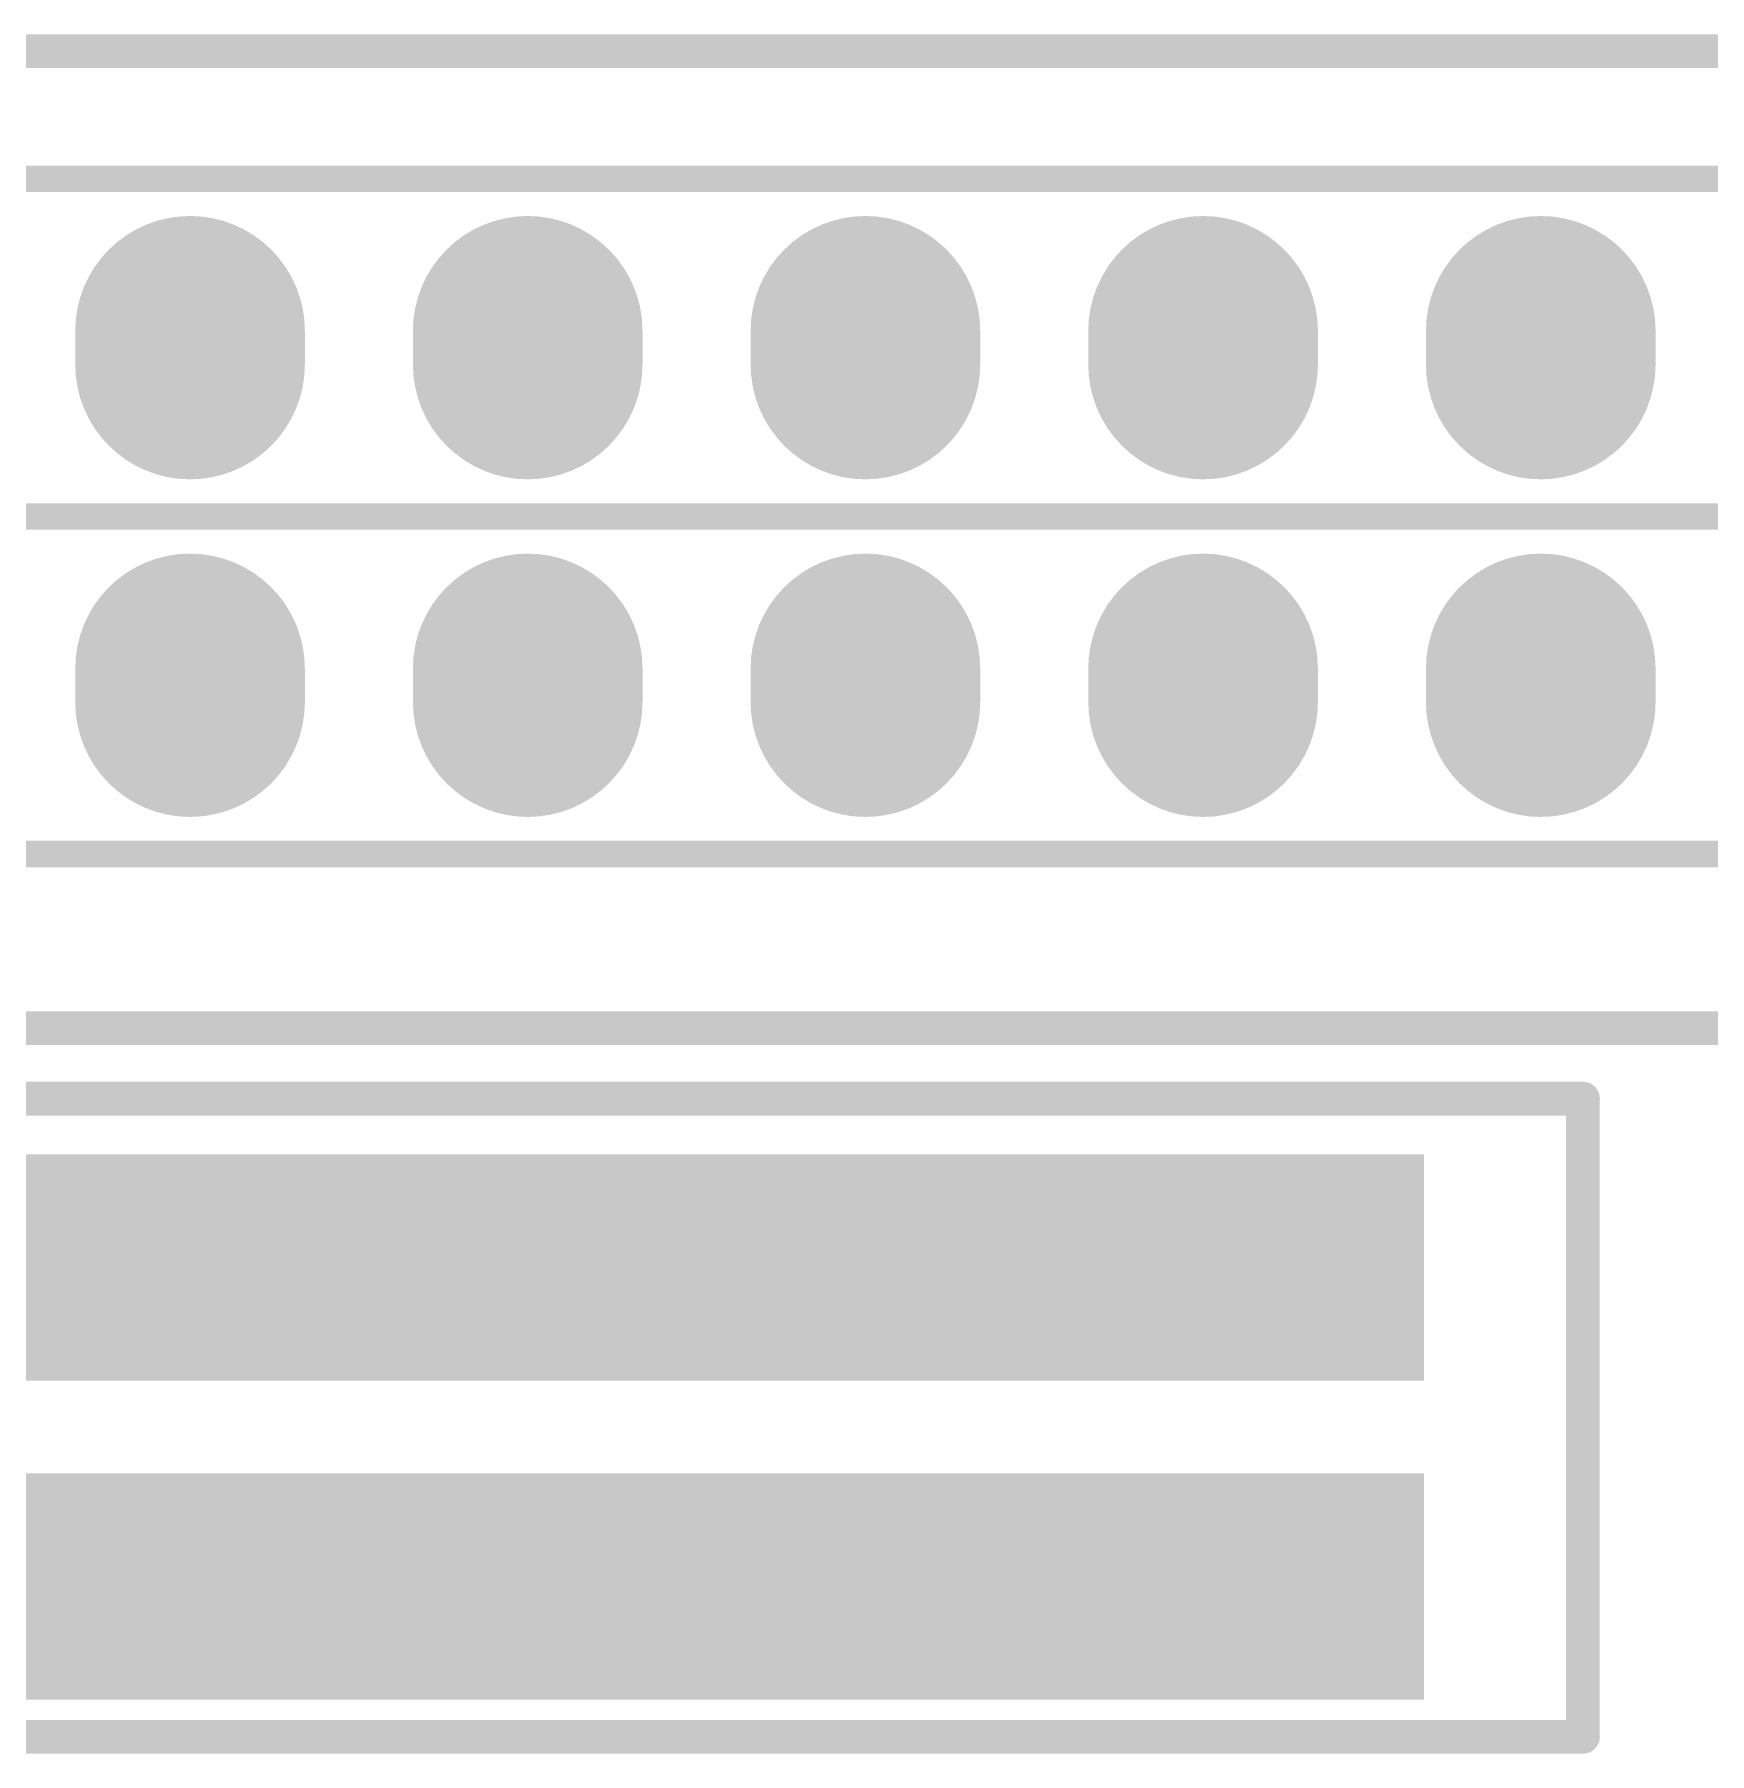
# Model space of a CAD drawing. Header units: millimetres. Extents: x 358.1 to 446.9, y 224.6 to 280.8.
# Drawn here: x 392.13 to 404.73, y 267.87 to 280.81 of the extents above; entities that cross this region are included whole.
import ezdxf

# ---------------------------------------------------------------- set-up
doc = ezdxf.new("R2010")
doc.units = ezdxf.units.MM
for name, color, linetype in [('BottomLayer', 5, 'Continuous'), ('BottomSolder', 6, 'Continuous'), ('KeepOutLayer', 6, 'Continuous'), ('MidLayer1', 16, 'Continuous'), ('MidLayer2', 76, 'Continuous'), ('MidLayer3', 90, 'Continuous'), ('MidLayer4', 156, 'Continuous'), ('MultiLayer', 9, 'Continuous'), ('TopLayer', 1, 'Continuous'), ('TopOverlay', 2, 'Continuous'), ('TopPaste', 8, 'Continuous'), ('TopSolder', 216, 'Continuous')]:
    doc.layers.add(name, color=color, linetype=linetype)

# ---------------------------------------------------------------- blocks, each defined once
blk = doc.blocks.new('H______20X2_6')
at = {"layer": 'BottomLayer', "const_width": 1.524}
for points in [[(-1.397, 11.43), (-1.143, 11.43)], [(1.143, 11.43), (1.397, 11.43)], [(-1.397, 8.89), (-1.143, 8.89)], [(1.143, 8.89), (1.397, 8.89)], [(-1.397, 6.35), (-1.143, 6.35)], [(1.143, 6.35), (1.397, 6.35)], [(-1.397, 3.81), (-1.143, 3.81)], [(1.143, 3.81), (1.397, 3.81)], [(-1.397, 1.27), (-1.143, 1.27)], [(1.143, 1.27), (1.397, 1.27)]]:
    blk.add_lwpolyline(points, dxfattribs=at)
at = {"layer": 'BottomLayer', "const_width": 0.762}
for points in [[(-1.778, 11.43, 1), (-1.016, 11.43, 1)], [(-1.524, 11.43, 1), (-0.762, 11.43, 1)], [(0.762, 11.43, 1), (1.524, 11.43, 1)], [(1.016, 11.43, 1), (1.778, 11.43, 1)], [(-1.778, 8.89, 1), (-1.016, 8.89, 1)], [(-1.524, 8.89, 1), (-0.762, 8.89, 1)], [(0.762, 8.89, 1), (1.524, 8.89, 1)], [(1.016, 8.89, 1), (1.778, 8.89, 1)], [(-1.778, 6.35, 1), (-1.016, 6.35, 1)], [(-1.524, 6.35, 1), (-0.762, 6.35, 1)], [(0.762, 6.35, 1), (1.524, 6.35, 1)], [(1.016, 6.35, 1), (1.778, 6.35, 1)], [(-1.778, 3.81, 1), (-1.016, 3.81, 1)], [(-1.524, 3.81, 1), (-0.762, 3.81, 1)], [(0.762, 3.81, 1), (1.524, 3.81, 1)], [(1.016, 3.81, 1), (1.778, 3.81, 1)], [(-1.778, 1.27, 1), (-1.016, 1.27, 1)], [(-1.524, 1.27, 1), (-0.762, 1.27, 1)], [(0.762, 1.27, 1), (1.524, 1.27, 1)], [(1.016, 1.27, 1), (1.778, 1.27, 1)]]:
    blk.add_lwpolyline(points, format="xyb", close=True, dxfattribs=at)
at = {"layer": 'BottomSolder', "const_width": 1.7272}
for points in [[(-1.397, 11.43), (-1.143, 11.43)], [(1.143, 11.43), (1.397, 11.43)], [(-1.397, 8.89), (-1.143, 8.89)], [(1.143, 8.89), (1.397, 8.89)], [(-1.397, 6.35), (-1.143, 6.35)], [(1.143, 6.35), (1.397, 6.35)], [(-1.397, 3.81), (-1.143, 3.81)], [(1.143, 3.81), (1.397, 3.81)], [(-1.397, 1.27), (-1.143, 1.27)], [(1.143, 1.27), (1.397, 1.27)]]:
    blk.add_lwpolyline(points, dxfattribs=at)
at = {"layer": 'BottomSolder', "const_width": 0.8636}
for points in [[(-1.8288, 11.43, 1), (-0.9652, 11.43, 1)], [(-1.5748, 11.43, 1), (-0.7112, 11.43, 1)], [(0.7112, 11.43, 1), (1.5748, 11.43, 1)], [(0.9652, 11.43, 1), (1.8288, 11.43, 1)], [(-1.8288, 8.89, 1), (-0.9652, 8.89, 1)], [(-1.5748, 8.89, 1), (-0.7112, 8.89, 1)], [(0.7112, 8.89, 1), (1.5748, 8.89, 1)], [(0.9652, 8.89, 1), (1.8288, 8.89, 1)], [(-1.8288, 6.35, 1), (-0.9652, 6.35, 1)], [(-1.5748, 6.35, 1), (-0.7112, 6.35, 1)], [(0.7112, 6.35, 1), (1.5748, 6.35, 1)], [(0.9652, 6.35, 1), (1.8288, 6.35, 1)], [(-1.8288, 3.81, 1), (-0.9652, 3.81, 1)], [(-1.5748, 3.81, 1), (-0.7112, 3.81, 1)], [(0.7112, 3.81, 1), (1.5748, 3.81, 1)], [(0.9652, 3.81, 1), (1.8288, 3.81, 1)], [(-1.8288, 1.27, 1), (-0.9652, 1.27, 1)], [(-1.5748, 1.27, 1), (-0.7112, 1.27, 1)], [(0.7112, 1.27, 1), (1.5748, 1.27, 1)], [(0.9652, 1.27, 1), (1.8288, 1.27, 1)]]:
    blk.add_lwpolyline(points, format="xyb", close=True, dxfattribs=at)
at = {"layer": 'MidLayer1', "const_width": 1.524}
for points in [[(-1.397, 11.43), (-1.143, 11.43)], [(1.143, 11.43), (1.397, 11.43)], [(-1.397, 8.89), (-1.143, 8.89)], [(1.143, 8.89), (1.397, 8.89)], [(-1.397, 6.35), (-1.143, 6.35)], [(1.143, 6.35), (1.397, 6.35)], [(-1.397, 3.81), (-1.143, 3.81)], [(1.143, 3.81), (1.397, 3.81)], [(-1.397, 1.27), (-1.143, 1.27)], [(1.143, 1.27), (1.397, 1.27)]]:
    blk.add_lwpolyline(points, dxfattribs=at)
at = {"layer": 'MidLayer1', "const_width": 0.762}
for points in [[(-1.778, 11.43, 1), (-1.016, 11.43, 1)], [(-1.524, 11.43, 1), (-0.762, 11.43, 1)], [(0.762, 11.43, 1), (1.524, 11.43, 1)], [(1.016, 11.43, 1), (1.778, 11.43, 1)], [(-1.778, 8.89, 1), (-1.016, 8.89, 1)], [(-1.524, 8.89, 1), (-0.762, 8.89, 1)], [(0.762, 8.89, 1), (1.524, 8.89, 1)], [(1.016, 8.89, 1), (1.778, 8.89, 1)], [(-1.778, 6.35, 1), (-1.016, 6.35, 1)], [(-1.524, 6.35, 1), (-0.762, 6.35, 1)], [(0.762, 6.35, 1), (1.524, 6.35, 1)], [(1.016, 6.35, 1), (1.778, 6.35, 1)], [(-1.778, 3.81, 1), (-1.016, 3.81, 1)], [(-1.524, 3.81, 1), (-0.762, 3.81, 1)], [(0.762, 3.81, 1), (1.524, 3.81, 1)], [(1.016, 3.81, 1), (1.778, 3.81, 1)], [(-1.778, 1.27, 1), (-1.016, 1.27, 1)], [(-1.524, 1.27, 1), (-0.762, 1.27, 1)], [(0.762, 1.27, 1), (1.524, 1.27, 1)], [(1.016, 1.27, 1), (1.778, 1.27, 1)]]:
    blk.add_lwpolyline(points, format="xyb", close=True, dxfattribs=at)
at = {"layer": 'MidLayer2', "const_width": 1.524}
for points in [[(-1.397, 11.43), (-1.143, 11.43)], [(1.143, 11.43), (1.397, 11.43)], [(-1.397, 8.89), (-1.143, 8.89)], [(1.143, 8.89), (1.397, 8.89)], [(-1.397, 6.35), (-1.143, 6.35)], [(1.143, 6.35), (1.397, 6.35)], [(-1.397, 3.81), (-1.143, 3.81)], [(1.143, 3.81), (1.397, 3.81)], [(-1.397, 1.27), (-1.143, 1.27)], [(1.143, 1.27), (1.397, 1.27)]]:
    blk.add_lwpolyline(points, dxfattribs=at)
at = {"layer": 'MidLayer2', "const_width": 0.762}
for points in [[(-1.778, 11.43, 1), (-1.016, 11.43, 1)], [(-1.524, 11.43, 1), (-0.762, 11.43, 1)], [(0.762, 11.43, 1), (1.524, 11.43, 1)], [(1.016, 11.43, 1), (1.778, 11.43, 1)], [(-1.778, 8.89, 1), (-1.016, 8.89, 1)], [(-1.524, 8.89, 1), (-0.762, 8.89, 1)], [(0.762, 8.89, 1), (1.524, 8.89, 1)], [(1.016, 8.89, 1), (1.778, 8.89, 1)], [(-1.778, 6.35, 1), (-1.016, 6.35, 1)], [(-1.524, 6.35, 1), (-0.762, 6.35, 1)], [(0.762, 6.35, 1), (1.524, 6.35, 1)], [(1.016, 6.35, 1), (1.778, 6.35, 1)], [(-1.778, 3.81, 1), (-1.016, 3.81, 1)], [(-1.524, 3.81, 1), (-0.762, 3.81, 1)], [(0.762, 3.81, 1), (1.524, 3.81, 1)], [(1.016, 3.81, 1), (1.778, 3.81, 1)], [(-1.778, 1.27, 1), (-1.016, 1.27, 1)], [(-1.524, 1.27, 1), (-0.762, 1.27, 1)], [(0.762, 1.27, 1), (1.524, 1.27, 1)], [(1.016, 1.27, 1), (1.778, 1.27, 1)]]:
    blk.add_lwpolyline(points, format="xyb", close=True, dxfattribs=at)
at = {"layer": 'MidLayer3', "const_width": 1.524}
for points in [[(-1.397, 11.43), (-1.143, 11.43)], [(1.143, 11.43), (1.397, 11.43)], [(-1.397, 8.89), (-1.143, 8.89)], [(1.143, 8.89), (1.397, 8.89)], [(-1.397, 6.35), (-1.143, 6.35)], [(1.143, 6.35), (1.397, 6.35)], [(-1.397, 3.81), (-1.143, 3.81)], [(1.143, 3.81), (1.397, 3.81)], [(-1.397, 1.27), (-1.143, 1.27)], [(1.143, 1.27), (1.397, 1.27)]]:
    blk.add_lwpolyline(points, dxfattribs=at)
at = {"layer": 'MidLayer3', "const_width": 0.762}
for points in [[(-1.778, 11.43, 1), (-1.016, 11.43, 1)], [(-1.524, 11.43, 1), (-0.762, 11.43, 1)], [(0.762, 11.43, 1), (1.524, 11.43, 1)], [(1.016, 11.43, 1), (1.778, 11.43, 1)], [(-1.778, 8.89, 1), (-1.016, 8.89, 1)], [(-1.524, 8.89, 1), (-0.762, 8.89, 1)], [(0.762, 8.89, 1), (1.524, 8.89, 1)], [(1.016, 8.89, 1), (1.778, 8.89, 1)], [(-1.778, 6.35, 1), (-1.016, 6.35, 1)], [(-1.524, 6.35, 1), (-0.762, 6.35, 1)], [(0.762, 6.35, 1), (1.524, 6.35, 1)], [(1.016, 6.35, 1), (1.778, 6.35, 1)], [(-1.778, 3.81, 1), (-1.016, 3.81, 1)], [(-1.524, 3.81, 1), (-0.762, 3.81, 1)], [(0.762, 3.81, 1), (1.524, 3.81, 1)], [(1.016, 3.81, 1), (1.778, 3.81, 1)], [(-1.778, 1.27, 1), (-1.016, 1.27, 1)], [(-1.524, 1.27, 1), (-0.762, 1.27, 1)], [(0.762, 1.27, 1), (1.524, 1.27, 1)], [(1.016, 1.27, 1), (1.778, 1.27, 1)]]:
    blk.add_lwpolyline(points, format="xyb", close=True, dxfattribs=at)
at = {"layer": 'MidLayer4', "const_width": 1.524}
for points in [[(-1.397, 11.43), (-1.143, 11.43)], [(1.143, 11.43), (1.397, 11.43)], [(-1.397, 8.89), (-1.143, 8.89)], [(1.143, 8.89), (1.397, 8.89)], [(-1.397, 6.35), (-1.143, 6.35)], [(1.143, 6.35), (1.397, 6.35)], [(-1.397, 3.81), (-1.143, 3.81)], [(1.143, 3.81), (1.397, 3.81)], [(-1.397, 1.27), (-1.143, 1.27)], [(1.143, 1.27), (1.397, 1.27)]]:
    blk.add_lwpolyline(points, dxfattribs=at)
at = {"layer": 'MidLayer4', "const_width": 0.762}
for points in [[(-1.778, 11.43, 1), (-1.016, 11.43, 1)], [(-1.524, 11.43, 1), (-0.762, 11.43, 1)], [(0.762, 11.43, 1), (1.524, 11.43, 1)], [(1.016, 11.43, 1), (1.778, 11.43, 1)], [(-1.778, 8.89, 1), (-1.016, 8.89, 1)], [(-1.524, 8.89, 1), (-0.762, 8.89, 1)], [(0.762, 8.89, 1), (1.524, 8.89, 1)], [(1.016, 8.89, 1), (1.778, 8.89, 1)], [(-1.778, 6.35, 1), (-1.016, 6.35, 1)], [(-1.524, 6.35, 1), (-0.762, 6.35, 1)], [(0.762, 6.35, 1), (1.524, 6.35, 1)], [(1.016, 6.35, 1), (1.778, 6.35, 1)], [(-1.778, 3.81, 1), (-1.016, 3.81, 1)], [(-1.524, 3.81, 1), (-0.762, 3.81, 1)], [(0.762, 3.81, 1), (1.524, 3.81, 1)], [(1.016, 3.81, 1), (1.778, 3.81, 1)], [(-1.778, 1.27, 1), (-1.016, 1.27, 1)], [(-1.524, 1.27, 1), (-0.762, 1.27, 1)], [(0.762, 1.27, 1), (1.524, 1.27, 1)], [(1.016, 1.27, 1), (1.778, 1.27, 1)]]:
    blk.add_lwpolyline(points, format="xyb", close=True, dxfattribs=at)
at = {"layer": 'MultiLayer', "const_width": 1.524}
for points in [[(-1.397, 11.43), (-1.143, 11.43)], [(1.143, 11.43), (1.397, 11.43)], [(-1.397, 8.89), (-1.143, 8.89)], [(1.143, 8.89), (1.397, 8.89)], [(-1.397, 6.35), (-1.143, 6.35)], [(1.143, 6.35), (1.397, 6.35)], [(-1.397, 3.81), (-1.143, 3.81)], [(1.143, 3.81), (1.397, 3.81)], [(-1.397, 1.27), (-1.143, 1.27)], [(1.143, 1.27), (1.397, 1.27)]]:
    blk.add_lwpolyline(points, dxfattribs=at)
at = {"layer": 'MultiLayer', "const_width": 0.762}
for points in [[(-1.778, 11.43, 1), (-1.016, 11.43, 1)], [(-1.524, 11.43, 1), (-0.762, 11.43, 1)], [(0.762, 11.43, 1), (1.524, 11.43, 1)], [(1.016, 11.43, 1), (1.778, 11.43, 1)], [(-1.778, 8.89, 1), (-1.016, 8.89, 1)], [(-1.524, 8.89, 1), (-0.762, 8.89, 1)], [(0.762, 8.89, 1), (1.524, 8.89, 1)], [(1.016, 8.89, 1), (1.778, 8.89, 1)], [(-1.778, 6.35, 1), (-1.016, 6.35, 1)], [(-1.524, 6.35, 1), (-0.762, 6.35, 1)], [(0.762, 6.35, 1), (1.524, 6.35, 1)], [(1.016, 6.35, 1), (1.778, 6.35, 1)], [(-1.778, 3.81, 1), (-1.016, 3.81, 1)], [(-1.524, 3.81, 1), (-0.762, 3.81, 1)], [(0.762, 3.81, 1), (1.524, 3.81, 1)], [(1.016, 3.81, 1), (1.778, 3.81, 1)], [(-1.778, 1.27, 1), (-1.016, 1.27, 1)], [(-1.524, 1.27, 1), (-0.762, 1.27, 1)], [(0.762, 1.27, 1), (1.524, 1.27, 1)], [(1.016, 1.27, 1), (1.778, 1.27, 1)]]:
    blk.add_lwpolyline(points, format="xyb", close=True, dxfattribs=at)
at = {"layer": 'TopLayer', "const_width": 1.524}
for points in [[(-1.397, 11.43), (-1.143, 11.43)], [(1.143, 11.43), (1.397, 11.43)], [(-1.397, 8.89), (-1.143, 8.89)], [(1.143, 8.89), (1.397, 8.89)], [(-1.397, 6.35), (-1.143, 6.35)], [(1.143, 6.35), (1.397, 6.35)], [(-1.397, 3.81), (-1.143, 3.81)], [(1.143, 3.81), (1.397, 3.81)], [(-1.397, 1.27), (-1.143, 1.27)], [(1.143, 1.27), (1.397, 1.27)]]:
    blk.add_lwpolyline(points, dxfattribs=at)
at = {"layer": 'TopLayer', "const_width": 0.762}
for points in [[(-1.778, 11.43, 1), (-1.016, 11.43, 1)], [(-1.524, 11.43, 1), (-0.762, 11.43, 1)], [(0.762, 11.43, 1), (1.524, 11.43, 1)], [(1.016, 11.43, 1), (1.778, 11.43, 1)], [(-1.778, 8.89, 1), (-1.016, 8.89, 1)], [(-1.524, 8.89, 1), (-0.762, 8.89, 1)], [(0.762, 8.89, 1), (1.524, 8.89, 1)], [(1.016, 8.89, 1), (1.778, 8.89, 1)], [(-1.778, 6.35, 1), (-1.016, 6.35, 1)], [(-1.524, 6.35, 1), (-0.762, 6.35, 1)], [(0.762, 6.35, 1), (1.524, 6.35, 1)], [(1.016, 6.35, 1), (1.778, 6.35, 1)], [(-1.778, 3.81, 1), (-1.016, 3.81, 1)], [(-1.524, 3.81, 1), (-0.762, 3.81, 1)], [(0.762, 3.81, 1), (1.524, 3.81, 1)], [(1.016, 3.81, 1), (1.778, 3.81, 1)], [(-1.778, 1.27, 1), (-1.016, 1.27, 1)], [(-1.524, 1.27, 1), (-0.762, 1.27, 1)], [(0.762, 1.27, 1), (1.524, 1.27, 1)], [(1.016, 1.27, 1), (1.778, 1.27, 1)]]:
    blk.add_lwpolyline(points, format="xyb", close=True, dxfattribs=at)
at = {"layer": 'TopOverlay', "const_width": 0.2}
for points in [[(-2.54, 25.4), (-2.54, -25.4)], [(0, 25.4), (0, -25.4)], [(2.54, 25.4), (2.54, -25.4)]]:
    blk.add_lwpolyline(points, dxfattribs=at)
at = {"layer": 'TopSolder', "const_width": 1.7272}
for points in [[(-1.397, 11.43), (-1.143, 11.43)], [(1.143, 11.43), (1.397, 11.43)], [(-1.397, 8.89), (-1.143, 8.89)], [(1.143, 8.89), (1.397, 8.89)], [(-1.397, 6.35), (-1.143, 6.35)], [(1.143, 6.35), (1.397, 6.35)], [(-1.397, 3.81), (-1.143, 3.81)], [(1.143, 3.81), (1.397, 3.81)], [(-1.397, 1.27), (-1.143, 1.27)], [(1.143, 1.27), (1.397, 1.27)]]:
    blk.add_lwpolyline(points, dxfattribs=at)
at = {"layer": 'TopSolder', "const_width": 0.8636}
for points in [[(-1.8288, 11.43, 1), (-0.9652, 11.43, 1)], [(-1.5748, 11.43, 1), (-0.7112, 11.43, 1)], [(0.7112, 11.43, 1), (1.5748, 11.43, 1)], [(0.9652, 11.43, 1), (1.8288, 11.43, 1)], [(-1.8288, 8.89, 1), (-0.9652, 8.89, 1)], [(-1.5748, 8.89, 1), (-0.7112, 8.89, 1)], [(0.7112, 8.89, 1), (1.5748, 8.89, 1)], [(0.9652, 8.89, 1), (1.8288, 8.89, 1)], [(-1.8288, 6.35, 1), (-0.9652, 6.35, 1)], [(-1.5748, 6.35, 1), (-0.7112, 6.35, 1)], [(0.7112, 6.35, 1), (1.5748, 6.35, 1)], [(0.9652, 6.35, 1), (1.8288, 6.35, 1)], [(-1.8288, 3.81, 1), (-0.9652, 3.81, 1)], [(-1.5748, 3.81, 1), (-0.7112, 3.81, 1)], [(0.7112, 3.81, 1), (1.5748, 3.81, 1)], [(0.9652, 3.81, 1), (1.8288, 3.81, 1)], [(-1.8288, 1.27, 1), (-0.9652, 1.27, 1)], [(-1.5748, 1.27, 1), (-0.7112, 1.27, 1)], [(0.7112, 1.27, 1), (1.5748, 1.27, 1)], [(0.9652, 1.27, 1), (1.8288, 1.27, 1)]]:
    blk.add_lwpolyline(points, format="xyb", close=True, dxfattribs=at)
blk = doc.blocks.new('CM4_10')
at = {"layer": 'TopLayer'}
for points in [[(-9.9, 0.75), (-10.1, 0.75), (-9.9, -0.75), (-10.1, -0.75)], [(-9.5, 0.75), (-9.7, 0.75), (-9.5, -0.75), (-9.7, -0.75)], [(-9.1, 0.75), (-9.3, 0.75), (-9.1, -0.75), (-9.3, -0.75)], [(-8.7, 0.75), (-8.9, 0.75), (-8.7, -0.75), (-8.9, -0.75)], [(-8.3, 0.75), (-8.5, 0.75), (-8.3, -0.75), (-8.5, -0.75)], [(-7.9, 0.75), (-8.1, 0.75), (-7.9, -0.75), (-8.1, -0.75)], [(-7.5, 0.75), (-7.7, 0.75), (-7.5, -0.75), (-7.7, -0.75)], [(-7.1, 0.75), (-7.3, 0.75), (-7.1, -0.75), (-7.3, -0.75)], [(-6.7, 0.75), (-6.9, 0.75), (-6.7, -0.75), (-6.9, -0.75)], [(-6.3, 0.75), (-6.5, 0.75), (-6.3, -0.75), (-6.5, -0.75)], [(-5.9, 0.75), (-6.1, 0.75), (-5.9, -0.75), (-6.1, -0.75)], [(-5.5, 0.75), (-5.7, 0.75), (-5.5, -0.75), (-5.7, -0.75)], [(-5.1, 0.75), (-5.3, 0.75), (-5.1, -0.75), (-5.3, -0.75)], [(-4.7, 0.75), (-4.9, 0.75), (-4.7, -0.75), (-4.9, -0.75)], [(-4.5, -0.75), (-4.3, -0.75), (-4.5, 0.75), (-4.3, 0.75)], [(-4.1, -0.75), (-3.9, -0.75), (-4.1, 0.75), (-3.9, 0.75)], [(-3.7, -0.75), (-3.5, -0.75), (-3.7, 0.75), (-3.5, 0.75)], [(-3.3, -0.75), (-3.1, -0.75), (-3.3, 0.75), (-3.1, 0.75)], [(-2.9, -0.75), (-2.7, -0.75), (-2.9, 0.75), (-2.7, 0.75)], [(-2.5, -0.75), (-2.3, -0.75), (-2.5, 0.75), (-2.3, 0.75)], [(-2.1, -0.75), (-1.9, -0.75), (-2.1, 0.75), (-1.9, 0.75)], [(-1.7, -0.75), (-1.5, -0.75), (-1.7, 0.75), (-1.5, 0.75)], [(-1.3, -0.75), (-1.1, -0.75), (-1.3, 0.75), (-1.1, 0.75)], [(-0.9, -0.75), (-0.7, -0.75), (-0.9, 0.75), (-0.7, 0.75)], [(-0.5, -0.75), (-0.3, -0.75), (-0.5, 0.75), (-0.3, 0.75)], [(-0.1, -0.75), (0.1, -0.75), (-0.1, 0.75), (0.1, 0.75)], [(-9.9, -1.65), (-10.1, -1.65), (-9.9, -3.15), (-10.1, -3.15)], [(-9.5, -1.65), (-9.7, -1.65), (-9.5, -3.15), (-9.7, -3.15)], [(-9.1, -1.65), (-9.3, -1.65), (-9.1, -3.15), (-9.3, -3.15)], [(-8.7, -1.65), (-8.9, -1.65), (-8.7, -3.15), (-8.9, -3.15)], [(-8.3, -1.65), (-8.5, -1.65), (-8.3, -3.15), (-8.5, -3.15)], [(-7.9, -1.65), (-8.1, -1.65), (-7.9, -3.15), (-8.1, -3.15)], [(-7.5, -1.65), (-7.7, -1.65), (-7.5, -3.15), (-7.7, -3.15)], [(-7.1, -1.65), (-7.3, -1.65), (-7.1, -3.15), (-7.3, -3.15)], [(-6.7, -1.65), (-6.9, -1.65), (-6.7, -3.15), (-6.9, -3.15)], [(-6.3, -1.65), (-6.5, -1.65), (-6.3, -3.15), (-6.5, -3.15)], [(-5.9, -1.65), (-6.1, -1.65), (-5.9, -3.15), (-6.1, -3.15)], [(-5.5, -1.65), (-5.7, -1.65), (-5.5, -3.15), (-5.7, -3.15)], [(-5.1, -1.65), (-5.3, -1.65), (-5.1, -3.15), (-5.3, -3.15)], [(-4.7, -1.65), (-4.9, -1.65), (-4.7, -3.15), (-4.9, -3.15)], [(-4.3, -1.65), (-4.5, -1.65), (-4.3, -3.15), (-4.5, -3.15)], [(-4.1, -3.15), (-3.9, -3.15), (-4.1, -1.65), (-3.9, -1.65)], [(-3.7, -3.15), (-3.5, -3.15), (-3.7, -1.65), (-3.5, -1.65)], [(-3.3, -3.15), (-3.1, -3.15), (-3.3, -1.65), (-3.1, -1.65)], [(-2.9, -3.15), (-2.7, -3.15), (-2.9, -1.65), (-2.7, -1.65)], [(-2.5, -3.15), (-2.3, -3.15), (-2.5, -1.65), (-2.3, -1.65)], [(-2.1, -3.15), (-1.9, -3.15), (-2.1, -1.65), (-1.9, -1.65)], [(-1.7, -3.15), (-1.5, -3.15), (-1.7, -1.65), (-1.5, -1.65)], [(-1.3, -3.15), (-1.1, -3.15), (-1.3, -1.65), (-1.1, -1.65)], [(-0.9, -3.15), (-0.7, -3.15), (-0.9, -1.65), (-0.7, -1.65)], [(-0.5, -3.15), (-0.3, -3.15), (-0.5, -1.65), (-0.3, -1.65)], [(-0.1, -3.15), (0.1, -3.15), (-0.1, -1.65), (0.1, -1.65)]]:
    blk.add_solid(points, dxfattribs=at)
at = {"layer": 'TopOverlay', "const_width": 0.254}
for points in [[(-31.8, 1.8), (17.219, 1.8)], [(-21.006, 1.27), (1.397, 1.27)], [(1.397, -3.531), (1.397, 1.27)], [(-21.006, -3.531), (1.397, -3.531)]]:
    blk.add_lwpolyline(points, dxfattribs=at)
at = {"layer": 'TopOverlay', "const_width": 0.127}
for points in [[(1.334, 1.27, 1), (1.461, 1.27, 1)], [(1.334, 1.27, 1), (1.461, 1.27, 1)], [(1.334, -3.531, 1), (1.461, -3.531, 1)], [(1.334, -3.531, 1), (1.461, -3.531, 1)]]:
    blk.add_lwpolyline(points, format="xyb", close=True, dxfattribs=at)
at = {"layer": 'TopPaste'}
for points in [[(-9.9, 0.75), (-10.1, 0.75), (-9.9, -0.75), (-10.1, -0.75)], [(-9.5, 0.75), (-9.7, 0.75), (-9.5, -0.75), (-9.7, -0.75)], [(-9.1, 0.75), (-9.3, 0.75), (-9.1, -0.75), (-9.3, -0.75)], [(-8.7, 0.75), (-8.9, 0.75), (-8.7, -0.75), (-8.9, -0.75)], [(-8.3, 0.75), (-8.5, 0.75), (-8.3, -0.75), (-8.5, -0.75)], [(-7.9, 0.75), (-8.1, 0.75), (-7.9, -0.75), (-8.1, -0.75)], [(-7.5, 0.75), (-7.7, 0.75), (-7.5, -0.75), (-7.7, -0.75)], [(-7.1, 0.75), (-7.3, 0.75), (-7.1, -0.75), (-7.3, -0.75)], [(-6.7, 0.75), (-6.9, 0.75), (-6.7, -0.75), (-6.9, -0.75)], [(-6.3, 0.75), (-6.5, 0.75), (-6.3, -0.75), (-6.5, -0.75)], [(-5.9, 0.75), (-6.1, 0.75), (-5.9, -0.75), (-6.1, -0.75)], [(-5.5, 0.75), (-5.7, 0.75), (-5.5, -0.75), (-5.7, -0.75)], [(-5.1, 0.75), (-5.3, 0.75), (-5.1, -0.75), (-5.3, -0.75)], [(-4.7, 0.75), (-4.9, 0.75), (-4.7, -0.75), (-4.9, -0.75)], [(-4.5, -0.75), (-4.3, -0.75), (-4.5, 0.75), (-4.3, 0.75)], [(-4.1, -0.75), (-3.9, -0.75), (-4.1, 0.75), (-3.9, 0.75)], [(-3.7, -0.75), (-3.5, -0.75), (-3.7, 0.75), (-3.5, 0.75)], [(-3.3, -0.75), (-3.1, -0.75), (-3.3, 0.75), (-3.1, 0.75)], [(-2.9, -0.75), (-2.7, -0.75), (-2.9, 0.75), (-2.7, 0.75)], [(-2.5, -0.75), (-2.3, -0.75), (-2.5, 0.75), (-2.3, 0.75)], [(-2.1, -0.75), (-1.9, -0.75), (-2.1, 0.75), (-1.9, 0.75)], [(-1.7, -0.75), (-1.5, -0.75), (-1.7, 0.75), (-1.5, 0.75)], [(-1.3, -0.75), (-1.1, -0.75), (-1.3, 0.75), (-1.1, 0.75)], [(-0.9, -0.75), (-0.7, -0.75), (-0.9, 0.75), (-0.7, 0.75)], [(-0.5, -0.75), (-0.3, -0.75), (-0.5, 0.75), (-0.3, 0.75)], [(-0.1, -0.75), (0.1, -0.75), (-0.1, 0.75), (0.1, 0.75)], [(-9.9, -1.65), (-10.1, -1.65), (-9.9, -3.15), (-10.1, -3.15)], [(-9.5, -1.65), (-9.7, -1.65), (-9.5, -3.15), (-9.7, -3.15)], [(-9.1, -1.65), (-9.3, -1.65), (-9.1, -3.15), (-9.3, -3.15)], [(-8.7, -1.65), (-8.9, -1.65), (-8.7, -3.15), (-8.9, -3.15)], [(-8.3, -1.65), (-8.5, -1.65), (-8.3, -3.15), (-8.5, -3.15)], [(-7.9, -1.65), (-8.1, -1.65), (-7.9, -3.15), (-8.1, -3.15)], [(-7.5, -1.65), (-7.7, -1.65), (-7.5, -3.15), (-7.7, -3.15)], [(-7.1, -1.65), (-7.3, -1.65), (-7.1, -3.15), (-7.3, -3.15)], [(-6.7, -1.65), (-6.9, -1.65), (-6.7, -3.15), (-6.9, -3.15)], [(-6.3, -1.65), (-6.5, -1.65), (-6.3, -3.15), (-6.5, -3.15)], [(-5.9, -1.65), (-6.1, -1.65), (-5.9, -3.15), (-6.1, -3.15)], [(-5.5, -1.65), (-5.7, -1.65), (-5.5, -3.15), (-5.7, -3.15)], [(-5.1, -1.65), (-5.3, -1.65), (-5.1, -3.15), (-5.3, -3.15)], [(-4.7, -1.65), (-4.9, -1.65), (-4.7, -3.15), (-4.9, -3.15)], [(-4.3, -1.65), (-4.5, -1.65), (-4.3, -3.15), (-4.5, -3.15)], [(-4.1, -3.15), (-3.9, -3.15), (-4.1, -1.65), (-3.9, -1.65)], [(-3.7, -3.15), (-3.5, -3.15), (-3.7, -1.65), (-3.5, -1.65)], [(-3.3, -3.15), (-3.1, -3.15), (-3.3, -1.65), (-3.1, -1.65)], [(-2.9, -3.15), (-2.7, -3.15), (-2.9, -1.65), (-2.7, -1.65)], [(-2.5, -3.15), (-2.3, -3.15), (-2.5, -1.65), (-2.3, -1.65)], [(-2.1, -3.15), (-1.9, -3.15), (-2.1, -1.65), (-1.9, -1.65)], [(-1.7, -3.15), (-1.5, -3.15), (-1.7, -1.65), (-1.5, -1.65)], [(-1.3, -3.15), (-1.1, -3.15), (-1.3, -1.65), (-1.1, -1.65)], [(-0.9, -3.15), (-0.7, -3.15), (-0.9, -1.65), (-0.7, -1.65)], [(-0.5, -3.15), (-0.3, -3.15), (-0.5, -1.65), (-0.3, -1.65)], [(-0.1, -3.15), (0.1, -3.15), (-0.1, -1.65), (0.1, -1.65)]]:
    blk.add_solid(points, dxfattribs=at)
at = {"layer": 'TopSolder'}
for points in [[(-10.198, 0.852), (-10.602, 0.852), (-10.198, -0.852), (-10.602, -0.852)], [(-9.798, 0.852), (-10.202, 0.852), (-9.798, -0.852), (-10.202, -0.852)], [(-9.398, 0.852), (-9.802, 0.852), (-9.398, -0.852), (-9.802, -0.852)], [(-8.998, 0.852), (-9.402, 0.852), (-8.998, -0.852), (-9.402, -0.852)], [(-8.598, 0.852), (-9.002, 0.852), (-8.598, -0.852), (-9.002, -0.852)], [(-8.198, 0.852), (-8.602, 0.852), (-8.198, -0.852), (-8.602, -0.852)], [(-7.798, 0.852), (-8.202, 0.852), (-7.798, -0.852), (-8.202, -0.852)], [(-7.398, 0.852), (-7.802, 0.852), (-7.398, -0.852), (-7.802, -0.852)], [(-6.998, 0.852), (-7.402, 0.852), (-6.998, -0.852), (-7.402, -0.852)], [(-6.598, 0.852), (-7.002, 0.852), (-6.598, -0.852), (-7.002, -0.852)], [(-6.198, 0.852), (-6.602, 0.852), (-6.198, -0.852), (-6.602, -0.852)], [(-5.798, 0.852), (-6.202, 0.852), (-5.798, -0.852), (-6.202, -0.852)], [(-5.398, 0.852), (-5.802, 0.852), (-5.398, -0.852), (-5.802, -0.852)], [(-4.998, 0.852), (-5.402, 0.852), (-4.998, -0.852), (-5.402, -0.852)], [(-4.598, 0.852), (-5.002, 0.852), (-4.598, -0.852), (-5.002, -0.852)], [(-4.602, -0.852), (-4.198, -0.852), (-4.602, 0.852), (-4.198, 0.852)], [(-4.202, -0.852), (-3.798, -0.852), (-4.202, 0.852), (-3.798, 0.852)], [(-3.802, -0.852), (-3.398, -0.852), (-3.802, 0.852), (-3.398, 0.852)], [(-3.402, -0.852), (-2.998, -0.852), (-3.402, 0.852), (-2.998, 0.852)], [(-3.002, -0.852), (-2.598, -0.852), (-3.002, 0.852), (-2.598, 0.852)], [(-2.602, -0.852), (-2.198, -0.852), (-2.602, 0.852), (-2.198, 0.852)], [(-2.202, -0.852), (-1.798, -0.852), (-2.202, 0.852), (-1.798, 0.852)], [(-1.802, -0.852), (-1.398, -0.852), (-1.802, 0.852), (-1.398, 0.852)], [(-1.402, -0.852), (-0.998, -0.852), (-1.402, 0.852), (-0.998, 0.852)], [(-1.002, -0.852), (-0.598, -0.852), (-1.002, 0.852), (-0.598, 0.852)], [(-0.602, -0.852), (-0.198, -0.852), (-0.602, 0.852), (-0.198, 0.852)], [(-0.202, -0.852), (0.202, -0.852), (-0.202, 0.852), (0.202, 0.852)], [(-10.198, -1.548), (-10.602, -1.548), (-10.198, -3.252), (-10.602, -3.252)], [(-9.798, -1.548), (-10.202, -1.548), (-9.798, -3.252), (-10.202, -3.252)], [(-9.398, -1.548), (-9.802, -1.548), (-9.398, -3.252), (-9.802, -3.252)], [(-8.998, -1.548), (-9.402, -1.548), (-8.998, -3.252), (-9.402, -3.252)], [(-8.598, -1.548), (-9.002, -1.548), (-8.598, -3.252), (-9.002, -3.252)], [(-8.198, -1.548), (-8.602, -1.548), (-8.198, -3.252), (-8.602, -3.252)], [(-7.798, -1.548), (-8.202, -1.548), (-7.798, -3.252), (-8.202, -3.252)], [(-7.398, -1.548), (-7.802, -1.548), (-7.398, -3.252), (-7.802, -3.252)], [(-6.998, -1.548), (-7.402, -1.548), (-6.998, -3.252), (-7.402, -3.252)], [(-6.598, -1.548), (-7.002, -1.548), (-6.598, -3.252), (-7.002, -3.252)], [(-6.198, -1.548), (-6.602, -1.548), (-6.198, -3.252), (-6.602, -3.252)], [(-5.798, -1.548), (-6.202, -1.548), (-5.798, -3.252), (-6.202, -3.252)], [(-5.398, -1.548), (-5.802, -1.548), (-5.398, -3.252), (-5.802, -3.252)], [(-4.998, -1.548), (-5.402, -1.548), (-4.998, -3.252), (-5.402, -3.252)], [(-4.598, -1.548), (-5.002, -1.548), (-4.598, -3.252), (-5.002, -3.252)], [(-4.198, -1.548), (-4.602, -1.548), (-4.198, -3.252), (-4.602, -3.252)], [(-4.202, -3.252), (-3.798, -3.252), (-4.202, -1.548), (-3.798, -1.548)], [(-3.802, -3.252), (-3.398, -3.252), (-3.802, -1.548), (-3.398, -1.548)], [(-3.402, -3.252), (-2.998, -3.252), (-3.402, -1.548), (-2.998, -1.548)], [(-3.002, -3.252), (-2.598, -3.252), (-3.002, -1.548), (-2.598, -1.548)], [(-2.602, -3.252), (-2.198, -3.252), (-2.602, -1.548), (-2.198, -1.548)], [(-2.202, -3.252), (-1.798, -3.252), (-2.202, -1.548), (-1.798, -1.548)], [(-1.802, -3.252), (-1.398, -3.252), (-1.802, -1.548), (-1.398, -1.548)], [(-1.402, -3.252), (-0.998, -3.252), (-1.402, -1.548), (-0.998, -1.548)], [(-1.002, -3.252), (-0.598, -3.252), (-1.002, -1.548), (-0.598, -1.548)], [(-0.602, -3.252), (-0.198, -3.252), (-0.602, -1.548), (-0.198, -1.548)], [(-0.202, -3.252), (0.202, -3.252), (-0.202, -1.548), (0.202, -1.548)]]:
    blk.add_solid(points, dxfattribs=at)

msp = doc.modelspace()

# ---------------------------------------------------------------- linework, layer by layer
at = {"layer": 'KeepOutLayer', "const_width": 0.254}
msp.add_lwpolyline([(363.034, 280.68), (441.034, 280.68)], dxfattribs=at)

# ---------------------------------------------------------------- block references
at = {"rotation": 270}
msp.add_blockref('H______20X2_6', (392.034, 277.18), dxfattribs=at)
msp.add_blockref('CM4_10', (402.384, 271.53))

doc.saveas('drawing.dxf')
